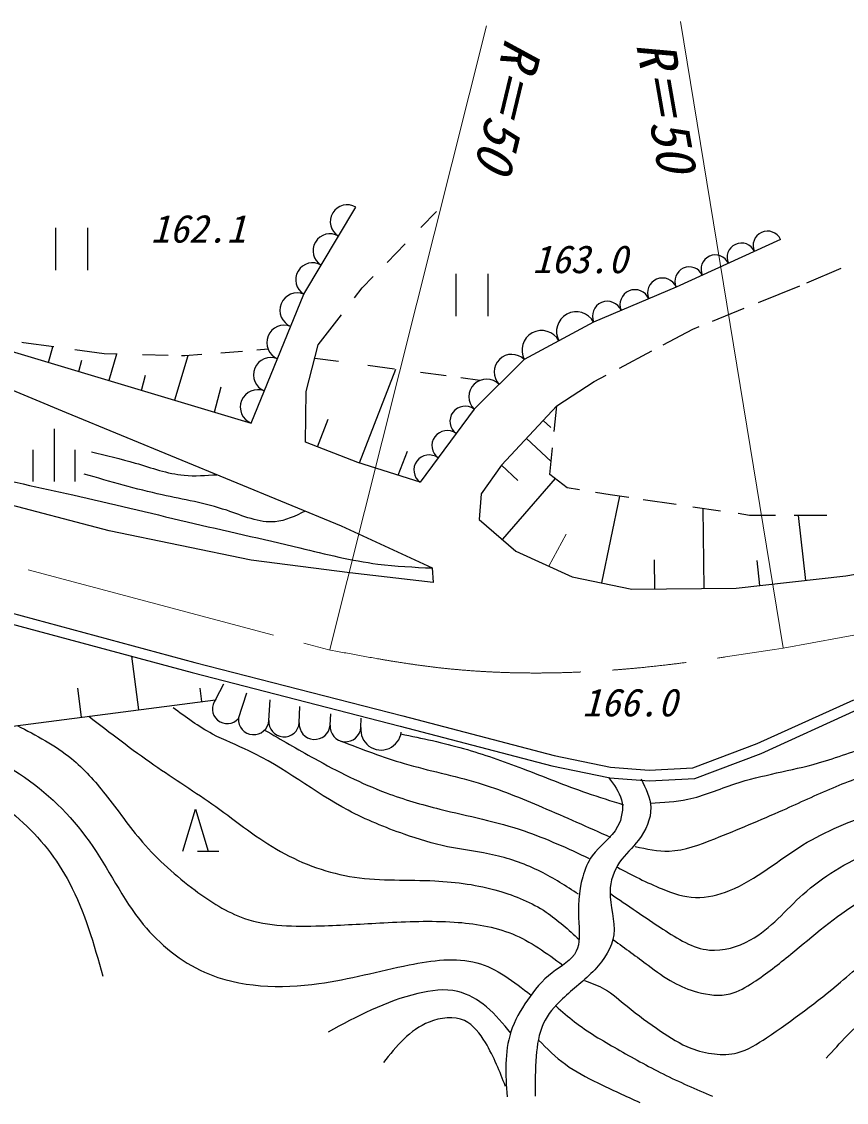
# Model space of a CAD drawing. Units: millimetres, scale not verified. Extents: x 40000 to 680000, y 20000 to 380000.
# Drawn here: x 201940 to 240964, y 273728 to 324888 of the extents above; entities that cross this region are included whole.
import ezdxf
from ezdxf.enums import TextEntityAlignment as Align

# ---------------------------------------------------------------- set-up
doc = ezdxf.new("R2010")
doc.units = ezdxf.units.MM
doc.header["$LTSCALE"] = 1000
doc.linetypes.add('CHAIN', pattern=[18.5, 12, -1.5, 3.5, -1.5])
for name, color, linetype, lineweight in [('M-BGD', 7, 'Continuous', 25), ('M-BMK', 2, 'CHAIN', 13), ('M-STR-HTXT', 7, 'Continuous', 13)]:
    doc.layers.add(name, color=color, linetype=linetype, lineweight=lineweight)
doc.styles.add('ＭＳ ゴシック', font='')
doc.styles.get('ＭＳ ゴシック').set_extended_font_data('MS Gothic')

msp = doc.modelspace()

# ---------------------------------------------------------------- linework, layer by layer
at = {"layer": 'M-BGD'}
for p, q in [((215299, 311986), (217753, 316106)), ((220831, 315136), (221573, 315897)), ((203560, 313123), (203560, 315123)), ((205060, 315123), (205060, 313123)), ((219228, 313492), (220089, 314375)), ((237847, 314574), (232913, 312318)), ((239087, 312527), (240723, 313223)), ((218054, 312288), (218576, 312824)), ((222500, 310952), (222500, 312952)), ((224000, 312952), (224000, 310952)), ((217687, 311809), (218054, 312288)), ((232913, 312318), (229003, 310663)), ((236812, 311596), (238758, 312387)), ((212799, 305876), (215299, 311986)), ((234627, 310707), (236125, 311316)), ((215978, 309581), (217072, 311007)), ((229003, 310663), (225724, 308889)), ((198773, 310088), (212799, 305876)), ((232296, 309583), (233702, 310331)), ((233702, 310331), (233991, 310448)), ((202026, 309684), (201950, 309693)), ((203468, 309489), (202026, 309684)), ((215407, 307385), (215978, 309581)), ((203216, 308754), (203419, 309496)), ((205844, 309169), (204464, 309355)), ((206464, 309151), (205844, 309169)), ((206435, 309152), (206059, 307900)), ((208870, 309085), (207665, 309118)), ((209801, 309074), (209174, 306965)), ((209661, 309063), (209501, 309067)), ((210469, 309127), (209661, 309063)), ((212391, 309279), (211371, 309198)), ((213601, 309375), (213064, 309332)), ((230224, 308480), (231764, 309299)), ((198402, 308746), (204050, 306385)), ((204639, 308326), (204786, 308864)), ((216937, 308796), (215813, 308946)), ((219581, 308443), (218316, 308612)), ((225724, 308889), (223348, 306542)), ((207610, 307434), (207805, 308150)), ((219628, 308426), (217918, 303992)), ((222026, 308117), (220806, 308279)), ((223628, 307903), (222717, 308024)), ((229032, 307845), (229598, 308147)), ((211060, 306398), (211386, 307593)), ((227269, 306705), (229032, 307845)), ((215377, 304978), (215407, 307385)), ((223348, 306542), (220791, 303083)), ((227269, 306705), (224650, 303892)), ((227141, 305484), (227269, 306705)), ((204050, 306385), (217058, 301015)), ((215932, 304761), (216437, 306070)), ((226972, 305677), (226619, 306012)), ((203473, 305611), (203473, 303111)), ((217843, 304016), (215377, 304978)), ((226993, 304062), (225831, 305160)), ((202473, 304611), (202473, 303111)), ((204473, 303111), (204473, 304611)), ((219750, 303412), (220194, 304562)), ((226930, 303455), (227061, 304709)), ((220791, 303083), (217843, 304016)), ((224650, 303892), (223680, 302534)), ((175512, 303387), (210014, 294071)), ((175640, 303871), (210142, 294555)), ((225419, 303163), (224649, 303890)), ((227754, 302825), (226930, 303455)), ((227178, 303266), (224692, 300384)), ((206087, 300783), (198356, 302820)), ((223680, 302534), (223583, 301322)), ((228332, 302729), (227754, 302825)), ((229791, 302485), (229099, 302601)), ((230226, 302421), (229373, 298321)), ((230671, 302356), (229791, 302485)), ((232906, 302027), (231348, 302256)), ((235000, 301719), (233705, 301910)), ((234171, 301841), (234214, 298057)), ((236386, 301516), (235842, 301596)), ((237616, 301516), (236386, 301516)), ((240043, 301516), (238493, 301516)), ((238684, 301516), (239023, 298439)), ((217058, 301015), (221364, 299024)), ((223583, 301322), (225329, 299818)), ((212799, 299395), (206087, 300783)), ((240945, 298654), (252923, 300691)), ((225329, 299818), (227996, 298606)), ((217475, 298793), (212799, 299395)), ((231896, 298035), (231881, 299408)), ((236867, 298197), (236737, 299373)), ((221410, 298330), (217475, 298793)), ((221364, 299024), (221410, 298330)), ((227996, 298606), (230809, 298024)), ((235756, 298072), (240945, 298654)), ((230809, 298024), (235756, 298072)), ((207135, 294849), (207466, 292309)), ((210142, 294555), (219973, 292027)), ((210014, 294071), (219847, 291543)), ((204777, 291961), (204597, 293335)), ((210471, 292700), (210388, 293335)), ((211131, 292810), (211511, 293541)), ((199786, 291313), (211109, 292782)), ((212201, 291907), (212599, 293115)), ((213639, 291802), (213697, 292789)), ((236741, 290710), (241315, 292787)), ((215077, 291698), (215099, 292464)), ((216536, 291587), (216567, 292128)), ((236932, 290248), (241493, 292319)), ((217995, 291476), (218002, 291915)), ((219973, 292027), (227135, 290154)), ((219847, 291543), (227020, 289667)), ((233691, 289560), (236741, 290710)), ((227135, 290154), (229804, 289592)), ((233795, 289065), (236932, 290248)), ((227020, 289667), (229701, 289103)), ((229804, 289592), (231636, 289450)), ((229765, 289094), (231630, 288949)), ((231630, 288949), (233795, 289065)), ((231636, 289450), (233691, 289560)), ((209565, 285612), (210165, 287612)), ((210165, 287612), (210765, 285612)), ((210265, 285612), (211265, 285612))]:
    msp.add_line(p, q, dxfattribs=at)
at = {"layer": 'M-BGD', "lineweight": 13}
msp.add_line((226887, 299110), (227709, 300627), dxfattribs=at)
at = {"layer": 'M-BGD'}
for centre, radius, start, end in [((217344, 315420), 799, 59.226, 239.226), ((216526, 314046), 799, 59.226, 239.226), ((237230, 314292), 678, 24.5754, 204.5754), ((235997, 313728), 678, 24.5754, 204.5754), ((234763, 313164), 678, 24.5754, 204.5754), ((215708, 312673), 799, 59.226, 239.226), ((233530, 312600), 678, 24.5754, 204.5754), ((232262, 312042), 708, 22.9321, 202.9321), ((230958, 311491), 708, 22.9321, 202.9321), ((214987, 311222), 825, 67.751, 247.751), ((229655, 310939), 708, 22.9321, 202.9321), ((228183, 310220), 932, 28.426, 208.426), ((214362, 309695), 825, 67.751, 247.751), ((226544, 309332), 932, 28.426, 208.426), ((225130, 308302), 835, 44.6351, 224.6351), ((213737, 308167), 825, 67.751, 247.751), ((223942, 307129), 835, 44.6351, 224.6351), ((213112, 306639), 825, 67.751, 247.751), ((222922, 305966), 717, 53.5308, 233.5308), ((222070, 304813), 717, 53.5308, 233.5308), ((221217, 303660), 717, 53.5308, 233.5308), ((211666, 292358), 700, 139.8304, 319.8304), ((212920, 291854), 721, 175.8554, 355.8554), ((214358, 291750), 721, 175.8554, 355.8554), ((215806, 291642), 732, 175.643, 355.643), ((217265, 291531), 732, 175.643, 355.643), ((218947, 291365), 958, 173.3387, 353.3387)]:
    msp.add_arc(centre, radius, start, end, dxfattribs=at)
for points, knots in [([(193936, 321400), (193226, 320636), (192517, 319871), (191838, 319080), (191110, 318232), (190417, 317354), (189771, 316441), (189323, 315807), (188896, 315156), (188532, 314470), (188108, 313674), (187767, 312830), (187610, 311927), (187474, 311151), (187474, 310330), (187737, 309606), (188002, 308878), (188533, 308247), (189136, 307730), (189986, 307001), (190977, 306497), (191997, 306077), (193067, 305637), (194171, 305289), (195271, 304933), (196739, 304457), (198202, 303966), (199690, 303566), (201233, 303151), (202802, 302834), (204363, 302485), (206170, 302081), (207967, 301636), (209768, 301213), (211546, 300796), (213328, 300402), (215109, 299974), (216331, 299680), (217554, 299370), (218796, 299211), (219646, 299102), (220505, 299063), (221364, 299024)], [0, 0, 0, 0, 1, 1, 1, 2, 2, 2, 3, 3, 3, 4, 4, 4, 5, 5, 5, 6, 6, 6, 7, 7, 7, 8, 8, 8, 9, 9, 9, 10, 10, 10, 11, 11, 11, 12, 12, 12, 13, 13, 13, 14, 14, 14, 14]), ([(205241, 304517), (205935, 304355), (206630, 304194), (207319, 303991), (208084, 303766), (208842, 303490), (209623, 303415), (210136, 303366), (210659, 303403), (211182, 303441)], [0, 0, 0, 0, 1, 1, 1, 2, 2, 2, 3, 3, 3, 3]), ([(215362, 301715), (214889, 301488), (214415, 301261), (213932, 301213), (213183, 301139), (212411, 301497), (211643, 301754), (210619, 302097), (209604, 302262), (208591, 302485), (207360, 302756), (206132, 303113), (204904, 303470)], [0, 0, 0, 0, 1, 1, 1, 2, 2, 2, 3, 3, 3, 4, 4, 4, 4]), ([(161664, 300384), (163025, 299664), (164387, 298944), (165797, 298333), (167014, 297805), (168268, 297358), (169534, 296956), (170980, 296496), (172441, 296094), (173911, 295726), (176244, 295142), (178599, 294643), (180943, 294103), (182997, 293631), (185044, 293129), (187090, 292628), (188913, 292183), (190735, 291739), (192549, 291251), (194487, 290730), (196415, 290158), (198253, 289333), (199541, 288755), (200785, 288053), (201843, 287120), (202801, 286277), (203606, 285244), (204203, 284121), (204938, 282738), (205358, 281216), (205777, 279695)], [0, 0, 0, 0, 1, 1, 1, 2, 2, 2, 3, 3, 3, 4, 4, 4, 5, 5, 5, 6, 6, 6, 7, 7, 7, 8, 8, 8, 9, 9, 9, 10, 10, 10, 10]), ([(170678, 298178), (172920, 297577), (175162, 296975), (177403, 296366), (179379, 295828), (181353, 295283), (183353, 294841), (185280, 294415), (187231, 294083), (189156, 293661), (191373, 293174), (193557, 292566), (195745, 291891), (197872, 291234), (200004, 290513), (201843, 289284), (203116, 288433), (204250, 287339), (205138, 286088), (206046, 284809), (206697, 283368), (207695, 282154), (208477, 281202), (209472, 280390), (210596, 279892), (212257, 279155), (214200, 279103), (216006, 279351), (217457, 279550), (218819, 279944), (220284, 280236), (221356, 280450), (222483, 280609), (223480, 280334), (224410, 280078), (225227, 279444), (226044, 278810)], [0, 0, 0, 0, 1, 1, 1, 2, 2, 2, 3, 3, 3, 4, 4, 4, 5, 5, 5, 6, 6, 6, 7, 7, 7, 8, 8, 8, 9, 9, 9, 10, 10, 10, 11, 11, 11, 12, 12, 12, 12]), ([(228286, 283583), (227701, 283961), (227115, 284338), (226493, 284650), (225817, 284989), (225098, 285251), (224360, 285422), (223611, 285595), (222842, 285673), (222091, 285830), (221398, 285974), (220719, 286185), (220048, 286420), (219137, 286739), (218242, 287103), (217393, 287555), (215784, 288411), (214344, 289584), (212696, 290369), (212124, 290641), (211528, 290866), (210971, 291163), (210314, 291513), (209712, 291962), (209110, 292411)], [0, 0, 0, 0, 1, 1, 1, 2, 2, 2, 3, 3, 3, 4, 4, 4, 5, 5, 5, 6, 6, 6, 7, 7, 7, 8, 8, 8, 8]), ([(205125, 292006), (206136, 291222), (207147, 290438), (208197, 289710), (209164, 289039), (210164, 288414), (211122, 287730), (212137, 287005), (213106, 286213), (214196, 285602), (215272, 284999), (216466, 284572), (217683, 284390), (218940, 284203), (220221, 284277), (221495, 284213), (222513, 284163), (223526, 284024), (224509, 283740), (225301, 283512), (226073, 283188), (226755, 282736), (227318, 282361), (227819, 281898), (228321, 281435)], [0, 0, 0, 0, 1, 1, 1, 2, 2, 2, 3, 3, 3, 4, 4, 4, 5, 5, 5, 6, 6, 6, 7, 7, 7, 8, 8, 8, 8]), ([(231701, 287893), (232293, 287923), (232885, 287954), (233457, 288076), (234218, 288238), (234944, 288562), (235690, 288808), (236983, 289234), (238338, 289422), (239642, 289796), (240516, 290047), (241368, 290381), (242241, 290638), (243466, 290999), (244732, 291209), (245973, 291516), (246541, 291657), (247104, 291817), (247667, 291978)], [0, 0, 0, 0, 1, 1, 1, 2, 2, 2, 3, 3, 3, 4, 4, 4, 5, 5, 5, 6, 6, 6, 6]), ([(201733, 291565), (202630, 291101), (203527, 290636), (204296, 290005), (204891, 289517), (205409, 288930), (205892, 288321), (206492, 287563), (207038, 286769), (207665, 286045), (208396, 285200), (209237, 284450), (210147, 283770), (210873, 283227), (211644, 282728), (212482, 282440), (213612, 282052), (214865, 282046), (216087, 282086), (217095, 282118), (218081, 282181), (219071, 282233), (220178, 282292), (221289, 282337), (222411, 282263), (223353, 282201), (224302, 282054), (225159, 281701), (226018, 281347), (226785, 280786), (227552, 280224)], [0, 0, 0, 0, 1, 1, 1, 2, 2, 2, 3, 3, 3, 4, 4, 4, 5, 5, 5, 6, 6, 6, 7, 7, 7, 8, 8, 8, 9, 9, 9, 10, 10, 10, 10]), ([(213438, 291353), (214218, 290898), (214999, 290443), (215791, 290005), (216892, 289397), (218015, 288821), (219190, 288380), (220017, 288069), (220870, 287826), (221731, 287611), (223067, 287279), (224423, 287017), (225720, 286577), (226770, 286221), (227782, 285749), (228794, 285277)], [0, 0, 0, 0, 1, 1, 1, 2, 2, 2, 3, 3, 3, 4, 4, 4, 5, 5, 5, 5]), ([(219886, 291172), (220881, 290964), (221877, 290755), (222854, 290478), (223794, 290211), (224717, 289881), (225632, 289532), (226646, 289145), (227650, 288734), (228675, 288380), (229252, 288181), (229836, 287999), (230419, 287818)], [0, 0, 0, 0, 1, 1, 1, 2, 2, 2, 3, 3, 3, 4, 4, 4, 4]), ([(217050, 290832), (218041, 290449), (219031, 290067), (220047, 289769), (221199, 289431), (222385, 289201), (223534, 288853), (224571, 288538), (225578, 288127), (226577, 287700), (227658, 287239), (228728, 286760), (229798, 286282)], [0, 0, 0, 0, 1, 1, 1, 2, 2, 2, 3, 3, 3, 4, 4, 4, 4]), ([(230969, 285844), (231508, 285725), (232047, 285607), (232579, 285624), (233312, 285648), (234033, 285928), (234738, 286210), (235839, 286649), (236901, 287091), (237959, 287564), (238748, 287916), (239535, 288286), (240338, 288625), (241101, 288947), (241878, 289241), (242680, 289430), (243472, 289617), (244288, 289702), (245095, 289833), (245892, 289962), (246679, 290137), (247474, 290272), (248450, 290437), (249437, 290542), (250424, 290647)], [0, 0, 0, 0, 1, 1, 1, 2, 2, 2, 3, 3, 3, 4, 4, 4, 5, 5, 5, 6, 6, 6, 7, 7, 7, 8, 8, 8, 8]), ([(229701, 289103), (229963, 288770), (230225, 288437), (230322, 288043), (230423, 287634), (230346, 287158), (230142, 286780), (229849, 286236), (229294, 285891), (228938, 285396), (228727, 285101), (228585, 284753), (228487, 284403), (228289, 283695), (228271, 282980), (228307, 282207), (228328, 281740), (228369, 281253), (228186, 280883), (227975, 280456), (227464, 280185), (227043, 279860), (226563, 279489), (226200, 279048), (225870, 278566), (225549, 278099), (225260, 277594), (225087, 277062), (224774, 276098), (224840, 275045), (224907, 273993)], [0, 0, 0, 0, 1, 1, 1, 2, 2, 2, 3, 3, 3, 4, 4, 4, 5, 5, 5, 6, 6, 6, 7, 7, 7, 8, 8, 8, 9, 9, 9, 10, 10, 10, 10]), ([(230127, 284855), (230820, 284493), (231513, 284130), (232250, 283831), (232757, 283624), (233286, 283448), (233823, 283428), (234367, 283409), (234920, 283550), (235434, 283758), (236712, 284275), (237748, 285208), (238910, 285917), (239994, 286578), (241188, 287045), (242387, 287490), (243591, 287938), (244800, 288363), (246047, 288625), (247198, 288867), (248381, 288969), (249560, 289064), (250754, 289160), (251945, 289249), (253135, 289337)], [0, 0, 0, 0, 1, 1, 1, 2, 2, 2, 3, 3, 3, 4, 4, 4, 5, 5, 5, 6, 6, 6, 7, 7, 7, 8, 8, 8, 8]), ([(231255, 289036), (231473, 288591), (231691, 288146), (231706, 287682), (231724, 287150), (231476, 286593), (231135, 286148), (230846, 285771), (230491, 285475), (230232, 285095), (229960, 284695), (229795, 284203), (229781, 283711), (229761, 283017), (230045, 282325), (229961, 281665), (229885, 281060), (229499, 280482), (229059, 280010), (228576, 279493), (228027, 279104), (227524, 278626), (227164, 278284), (226828, 277897), (226622, 277453), (226403, 276982), (226332, 276447), (226291, 275919), (226241, 275280), (226236, 274652), (226231, 274023)], [0, 0, 0, 0, 1, 1, 1, 2, 2, 2, 3, 3, 3, 4, 4, 4, 5, 5, 5, 6, 6, 6, 7, 7, 7, 8, 8, 8, 9, 9, 9, 10, 10, 10, 10]), ([(229798, 283611), (230611, 283053), (231425, 282495), (232286, 281928), (232976, 281473), (233697, 281012), (234482, 280940), (235133, 280879), (235830, 281086), (236422, 281415), (237398, 281959), (238091, 282839), (238910, 283575), (239854, 284422), (240965, 285077), (242131, 285587), (243147, 286032), (244204, 286368), (245278, 286612), (246897, 286981), (248555, 287143), (250219, 287307), (251765, 287460), (253316, 287615), (254830, 287820), (255668, 287933), (256494, 288062), (257355, 288296), (257937, 288454), (258535, 288660), (259075, 288552), (259601, 288447), (260073, 288043), (260502, 287637), (261158, 287017), (261716, 286390), (262295, 285770), (263084, 284927), (263914, 284095), (264894, 283392), (265500, 282957), (266163, 282571), (266870, 282477), (267457, 282399), (268073, 282521), (268663, 282696), (269610, 282977), (270486, 283393), (271298, 283904), (272123, 284423), (272880, 285039), (273714, 285587), (274120, 285855), (274544, 286106), (274848, 286466), (275079, 286740), (275241, 287076), (275407, 287404), (275545, 287675), (275687, 287941), (275829, 288206)], [0, 0, 0, 0, 1, 1, 1, 2, 2, 2, 3, 3, 3, 4, 4, 4, 5, 5, 5, 6, 6, 6, 7, 7, 7, 8, 8, 8, 9, 9, 9, 10, 10, 10, 11, 11, 11, 12, 12, 12, 13, 13, 13, 14, 14, 14, 15, 15, 15, 16, 16, 16, 17, 17, 17, 18, 18, 18, 19, 19, 19, 20, 20, 20, 20]), ([(229950, 281420), (230496, 281021), (231042, 280622), (231587, 280216), (231972, 279930), (232357, 279641), (232773, 279411), (233130, 279213), (233510, 279059), (233913, 278950), (234421, 278812), (234965, 278745), (235460, 278868), (235854, 278965), (236217, 279182), (236564, 279411), (237188, 279823), (237760, 280275), (238329, 280741), (239390, 281611), (240439, 282528), (241611, 283243), (242600, 283846), (243678, 284304), (244772, 284708), (245868, 285114), (246980, 285465), (248116, 285716), (249473, 286017), (250863, 286176), (252239, 286358), (253683, 286548), (255110, 286764), (256590, 286861), (257335, 286911), (258093, 286930), (258789, 286724), (259585, 286489), (260300, 285959), (260896, 285350), (261745, 284483), (262353, 283457), (263187, 282601), (263599, 282178), (264066, 281798), (264607, 281548), (265189, 281278), (265857, 281161), (266485, 281227), (267389, 281322), (268212, 281798), (269050, 282189), (269962, 282613), (270893, 282937), (271799, 283334), (272691, 283726), (273560, 284189), (274364, 284754), (274623, 284936), (274874, 285128), (275086, 285359), (275171, 285452), (275250, 285552), (275331, 285650), (275539, 285899), (275760, 286136), (275982, 286373)], [0, 0, 0, 0, 1, 1, 1, 2, 2, 2, 3, 3, 3, 4, 4, 4, 5, 5, 5, 6, 6, 6, 7, 7, 7, 8, 8, 8, 9, 9, 9, 10, 10, 10, 11, 11, 11, 12, 12, 12, 13, 13, 13, 14, 14, 14, 15, 15, 15, 16, 16, 16, 17, 17, 17, 18, 18, 18, 19, 19, 19, 20, 20, 20, 21, 21, 21, 22, 22, 22, 22]), ([(228576, 279491), (228900, 279374), (229224, 279258), (229518, 279091), (229906, 278871), (230243, 278564), (230590, 278276), (231099, 277855), (231630, 277476), (232176, 277105), (232631, 276795), (233096, 276492), (233604, 276291), (233959, 276150), (234334, 276059), (234719, 276019), (235083, 275981), (235456, 275988), (235804, 276076), (236304, 276202), (236752, 276495), (237190, 276791), (238421, 277622), (239576, 278483), (240690, 279419), (241454, 280060), (242198, 280735), (243019, 281305), (243678, 281762), (244385, 282152), (245119, 282477), (245907, 282824), (246725, 283097), (247548, 283348), (248255, 283563), (248966, 283763), (249677, 283962)], [0, 0, 0, 0, 1, 1, 1, 2, 2, 2, 3, 3, 3, 4, 4, 4, 5, 5, 5, 6, 6, 6, 7, 7, 7, 8, 8, 8, 9, 9, 9, 10, 10, 10, 11, 11, 11, 12, 12, 12, 12]), ([(240014, 275825), (240668, 276544), (241321, 277264), (242055, 277891), (242751, 278485), (243519, 278995), (244294, 279490), (245114, 280013), (245942, 280519), (246803, 280966), (247735, 281450), (248706, 281865), (249705, 282195), (250715, 282529), (251754, 282777), (252804, 282933), (253964, 283106), (255136, 283168), (256321, 283056), (257222, 282971), (258130, 282787), (258904, 282368), (259578, 282002), (260151, 281459), (260724, 280916)], [0, 0, 0, 0, 1, 1, 1, 2, 2, 2, 3, 3, 3, 4, 4, 4, 5, 5, 5, 6, 6, 6, 7, 7, 7, 8, 8, 8, 8]), ([(225081, 277010), (224724, 277448), (224368, 277886), (223930, 278251), (223533, 278583), (223070, 278855), (222576, 278974), (221965, 279120), (221308, 279033), (220680, 278883), (219152, 278519), (217795, 277787), (216438, 277055)], [0, 0, 0, 0, 1, 1, 1, 2, 2, 2, 3, 3, 3, 4, 4, 4, 4]), ([(224833, 274483), (224563, 275182), (224294, 275881), (223885, 276559), (223627, 276986), (223315, 277404), (222892, 277597), (222400, 277822), (221759, 277743), (221222, 277529), (220292, 277159), (219674, 276385), (219056, 275611)], [0, 0, 0, 0, 1, 1, 1, 2, 2, 2, 3, 3, 3, 4, 4, 4, 4]), ([(227227, 278277), (227512, 278027), (227797, 277777), (228097, 277546), (228727, 277060), (229419, 276657), (230113, 276261), (230833, 275849), (231553, 275444), (232293, 275076), (233057, 274696), (233841, 274357), (234625, 274017)], [0, 0, 0, 0, 1, 1, 1, 2, 2, 2, 3, 3, 3, 4, 4, 4, 4]), ([(226395, 276676), (226802, 276271), (227210, 275866), (227668, 275530), (228143, 275182), (228673, 274908), (229206, 274648), (229862, 274327), (230523, 274027), (231184, 273728)], [0, 0, 0, 0, 1, 1, 1, 2, 2, 2, 3, 3, 3, 3])]:
    msp.add_open_spline(points, degree=3, knots=knots, dxfattribs=at)
at = {"layer": 'M-BMK'}
for p, q in [((184372, 303678), (216478, 295152)), ((237979, 295237), (269560, 300991))]:
    msp.add_line(p, q, dxfattribs=at)
msp.add_open_spline([(216478, 295152), (218201, 294828), (219924, 294505), (221663, 294306), (224830, 293944), (228051, 293994), (231229, 294306), (233493, 294528), (235736, 294882), (237979, 295237)], degree=3, knots=[0, 0, 0, 0, 1, 1, 1, 2, 2, 2, 3, 3, 3, 3], dxfattribs=at)
at = {"layer": 'M-STR-HTXT'}
for p, q in [((237979, 295251), (233112, 324888)), ((216527, 295160), (223935, 324694))]:
    msp.add_line(p, q, dxfattribs=at)

# ---------------------------------------------------------------- texts
at = {"layer": 'M-BGD', "style": 'ＭＳ ゴシック', "oblique": 15}
for s, p in [('162.1', (208044, 314028)), ('163.0', (226108, 312585)), ('166.0', (228463, 291603))]:
    msp.add_text(s, height=1320, dxfattribs=at).set_placement(p, align=Align.BOTTOM_LEFT)
at = {"layer": 'M-STR-HTXT', "style": 'ＭＳ ゴシック', "oblique": 15}
for rotation, p in [(256.464, (224304, 324297)), (279.894, (230468, 323728))]:
    msp.add_text('R＝50', height=1833, rotation=rotation, dxfattribs=at).set_placement(p, align=Align.BOTTOM_LEFT)

doc.saveas('drawing.dxf')
